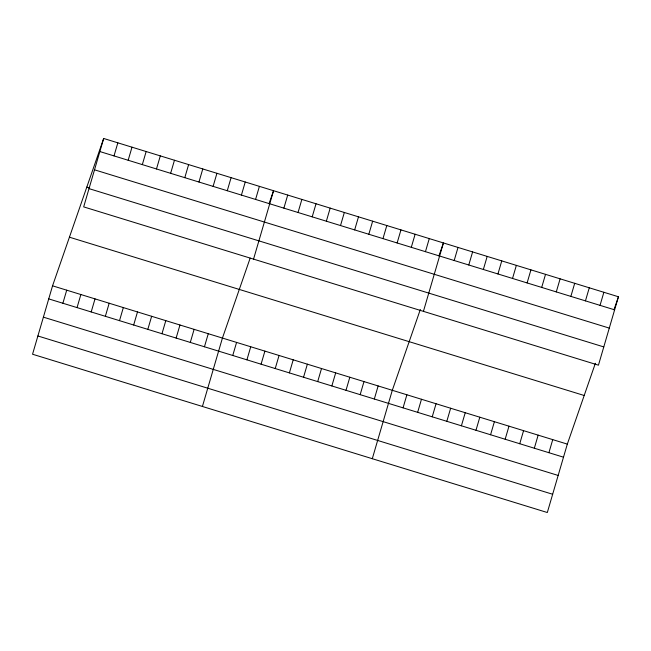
<?xml version="1.0" encoding="UTF-8"?>
<svg xmlns="http://www.w3.org/2000/svg" width="651" height="651" viewBox="0 0 651 651"><rect width="100%" height="100%" fill="white"/><g stroke="black" fill="none" stroke-linecap="round" stroke-linejoin="round"><path stroke-width="0.98" d="M103.68 138.476L83.678 206.888L598.448 365.178L618.45 296.766L103.68 138.476L52.552 285.822L32.55 354.234L547.32 512.524L567.322 444.112L595.372 363.282M62.887 303.244L66.711 290.175M114.015 155.906L117.839 142.829M77.046 307.597L80.87 294.521M128.174 160.26L131.998 147.183M91.197 311.951L95.022 298.874M142.325 164.613L146.149 151.537M105.356 316.305L109.181 303.228M156.484 168.967L160.309 155.89M119.515 320.658L123.332 307.581M170.635 173.321L174.46 160.244M133.667 325.012L137.491 311.935M184.794 177.674L188.619 164.597M147.826 329.365L151.65 316.288M198.954 182.028L202.778 168.951M161.977 333.719L165.802 320.642M213.105 186.381L216.929 173.304M176.136 338.072L179.961 324.995M227.264 190.735L231.089 177.658M190.295 342.426L194.12 329.349M241.423 195.08L245.24 182.011M204.447 346.78L208.271 333.703M255.574 199.434L259.399 186.365M202.42 406.468L222.43 338.056L250.163 258.121M253.548 259.122L273.558 190.71L269.034 203.739M232.757 355.487L236.582 342.41M283.885 208.141L287.709 195.064M246.916 359.84L250.741 346.763M298.044 212.495L301.869 199.418M261.075 364.186L264.9 351.117M312.203 216.848L316.028 203.771M275.227 368.539L279.051 355.47M326.354 221.202L330.179 208.125M289.386 372.893L293.21 359.816M340.514 225.555L344.338 212.478M303.545 377.246L307.362 364.169M354.665 229.909L358.489 216.832M317.696 381.6L321.521 368.523M368.824 234.262L372.649 221.185M331.855 385.953L335.68 372.877M382.983 238.616L386.808 225.539M346.006 390.307L349.831 377.23M397.134 242.969L400.959 229.893M360.166 394.661L363.99 381.584M411.294 247.323L415.118 234.246M374.325 399.014L378.141 385.937M425.453 251.677L429.269 238.6M372.299 458.703L392.301 390.291L420.351 309.461M423.427 311.365L443.429 242.953L438.912 255.973M403.067 407.851L406.883 394.775M454.186 260.514L458.011 247.437M417.649 412.335L421.474 399.258M468.777 264.998L472.602 251.921M432.231 416.819L436.056 403.742M483.359 269.481L487.184 256.404M446.822 421.303L450.638 408.234M497.942 273.965L501.766 260.888M461.404 425.795L465.229 412.718M512.532 278.449L516.357 265.372M475.987 430.278L479.811 417.201M527.115 282.933L530.939 269.864M490.577 434.762L494.394 421.685M541.697 287.425L545.522 274.348M505.16 439.246L508.984 426.169M556.288 291.908L560.112 278.831M519.742 443.73L523.567 430.653M570.87 296.392L574.695 283.315M534.333 448.213L538.149 435.137M585.452 300.876L589.277 287.799M548.915 452.697L552.74 439.628M600.043 305.36L603.868 292.283M613.934 309.795L618.45 296.766M99.855 151.553L614.625 309.843M94.517 169.813L609.287 328.104M86.811 187.097L89.643 187.968M89.016 188.627L603.786 346.918M69.429 237.192L584.191 395.491M52.552 285.822L567.322 444.112M48.727 298.89L563.497 457.189M43.389 317.151L558.159 475.45M37.888 335.973L552.658 494.264"/></g></svg>
